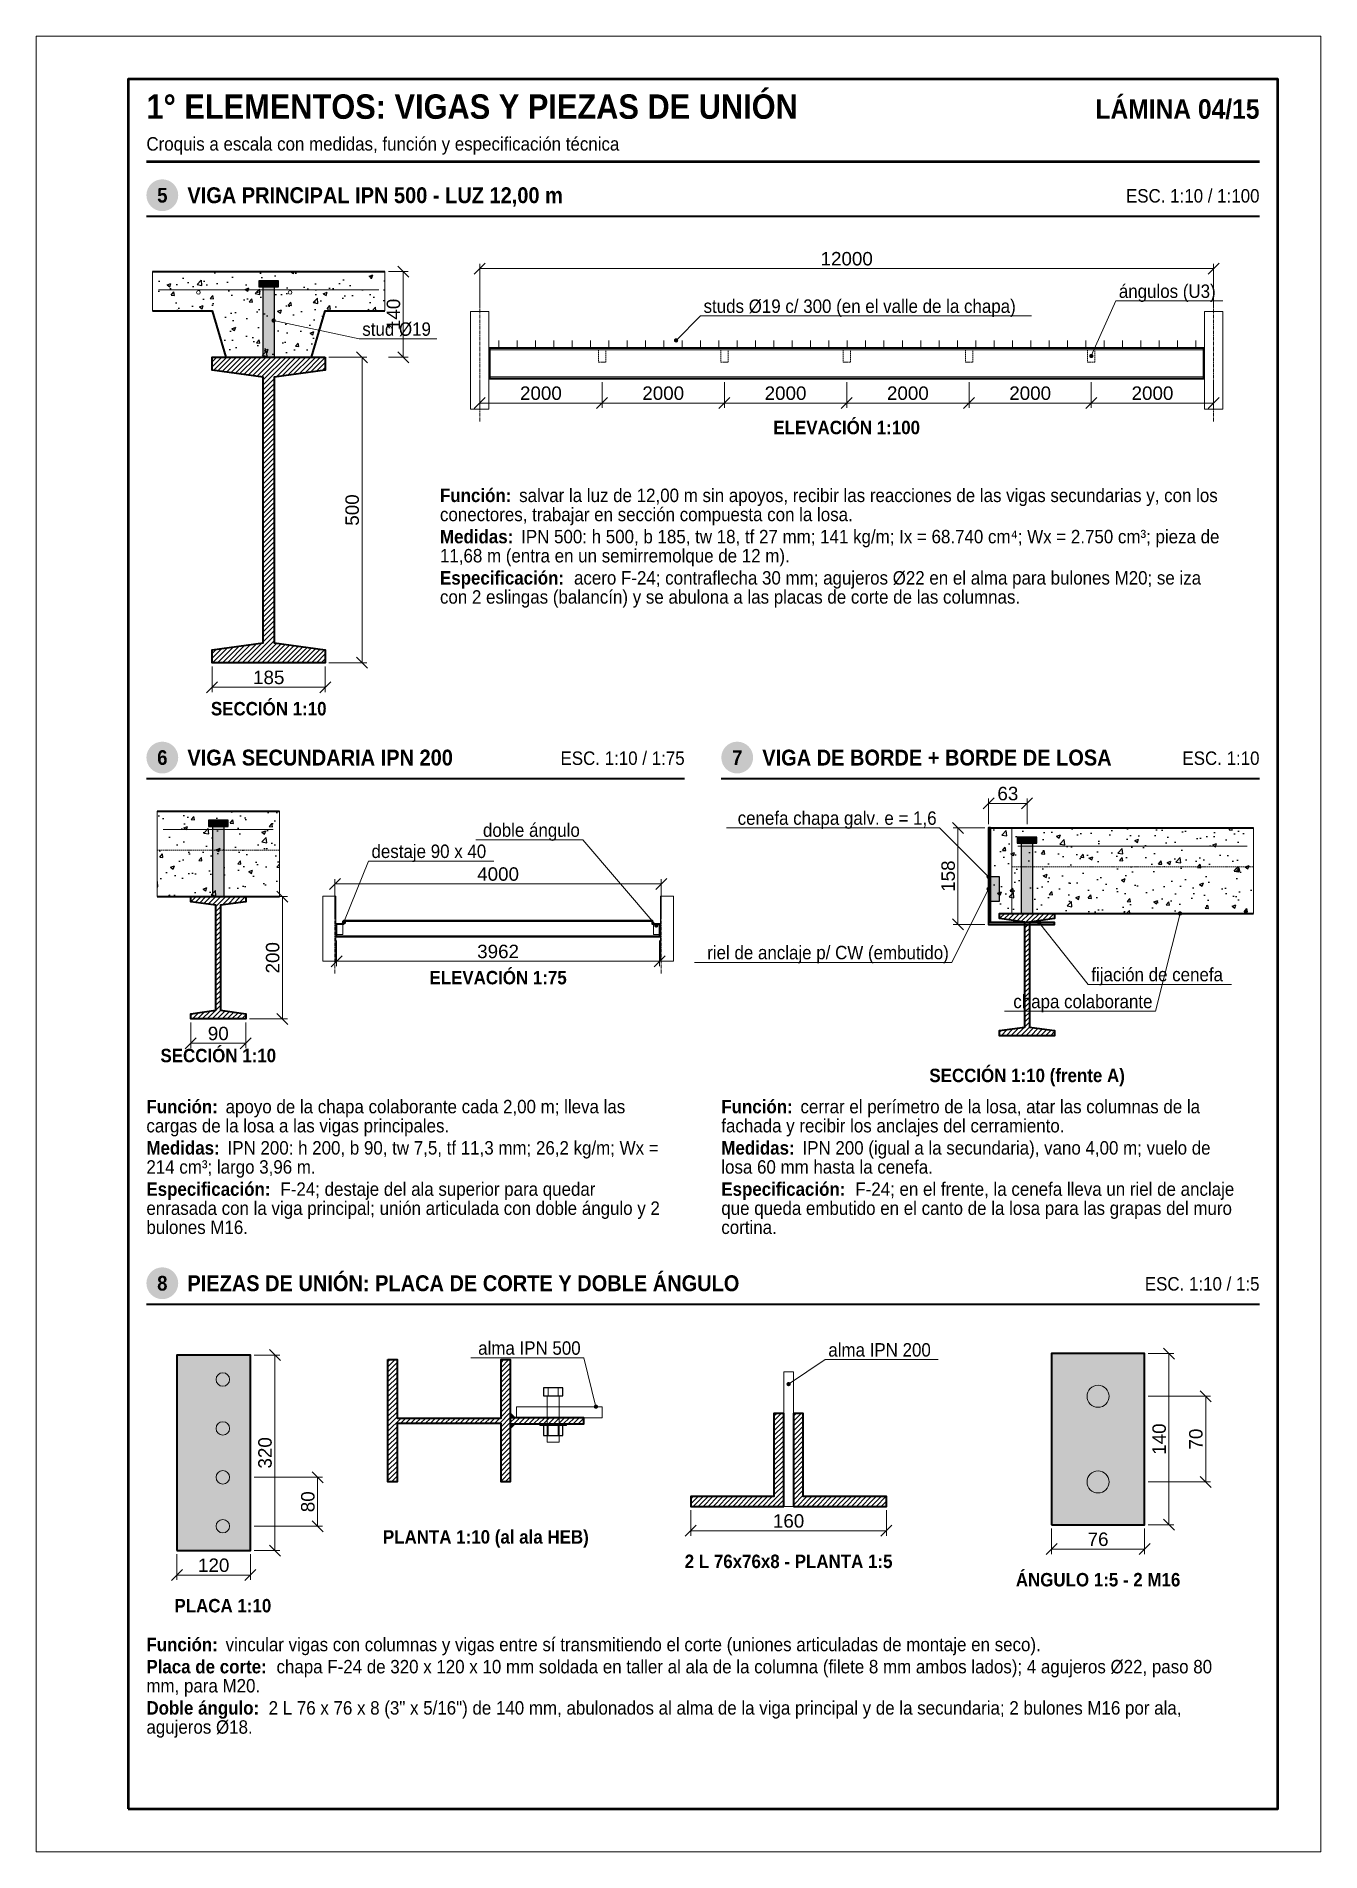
# Model space of a CAD drawing. Header units: millimetres. Extents: x 0 to 210, y 0 to 297.
import ezdxf
from ezdxf.enums import TextEntityAlignment as Align

# ---------------------------------------------------------------- set-up
doc = ezdxf.new("R2010")
doc.units = ezdxf.units.MM
doc.header["$LTSCALE"] = 0.35
doc.linetypes.add('CENTER2', pattern=[2.541, 1.587, -0.318, 0.318, -0.318])
doc.linetypes.add('DASHED2', pattern=[0.762, 0.635, -0.127])
for name, color, linetype in [('0-MARCO', 7, 'Continuous'), ('1-EJES', 1, 'CENTER2'), ('1-OCULTO', 8, 'DASHED2'), ('1-SECCION', 7, 'Continuous'), ('1-VISTA', 7, 'Continuous'), ('2-RAYADO', 8, 'Continuous'), ('3-COTAS', 7, 'Continuous'), ('3-REFS', 7, 'Continuous'), ('3-TEXTOS', 7, 'Continuous'), ('3-TITULOS', 7, 'Continuous')]:
    doc.layers.add(name, color=color, linetype=linetype)
doc.styles.add('ARIAL', font='arial.ttf')
doc.styles.add('ARIAL-NEGRITA', font='arialbd.ttf')
doc.dimstyles.new('A4', dxfattribs={"dimtxt": 2.2, "dimasz": 1.1, "dimexe": 0.8, "dimexo": 0.6, "dimgap": 0.5, "dimtad": 1, "dimdec": 0, "dimtxsty": 'ARIAL', "dimtsz": 0.9, "dimcen": 2.5, "dimclrd": 7, "dimclre": 7, "dimclrt": 7, "dimazin": 3, "dimtfac": 1, "dimtmove": 0, "dimatfit": 3, "dimlwd": 13, "dimlwe": 13, "dimarcsym": 0})

msp = doc.modelspace()

# ---------------------------------------------------------------- hatches: boundary and pattern name
at = {"layer": '2-RAYADO'}
h = msp.add_hatch(dxfattribs=at)
h.set_pattern_fill('AR-CONC', color=8, scale=0.035)
h.paths.add_polyline_path([(19, 258.5), (19, 252.1), (28.75, 252.1), (31, 244.5), (45, 244.5), (47.25, 252.1), (57, 252.1), (57, 258.5)])
at = {"layer": '2-RAYADO', "true_color": 0xd7d7d7}
h = msp.add_hatch(color=254, dxfattribs=at)
h.dxf.hatch_style = 1
h.paths.add_polyline_path([(36.4, 256), (39.6, 256), (39.6, 257), (36.4, 257)])
h = msp.add_hatch(color=254, dxfattribs=at)
h.dxf.hatch_style = 1
h.paths.add_polyline_path([(37.05, 244.5), (38.95, 244.5), (38.95, 256), (37.05, 256)])
at = {"layer": '2-RAYADO'}
h = msp.add_hatch(dxfattribs=at)
h.set_pattern_fill('ANSI31', color=8, scale=0.18)
h.paths.add_polyline_path([(47.25, 244.5), (47.25, 242.385), (38.9, 241.215), (38.9, 197.785), (47.25, 196.615), (47.25, 194.5), (28.75, 194.5), (28.75, 196.615), (37.1, 197.785), (37.1, 241.215), (28.75, 242.385), (28.75, 244.5)])
h = msp.add_hatch(dxfattribs=at)
h.set_pattern_fill('AR-CONC', color=8, scale=0.035)
h.paths.add_polyline_path([(19.75, 156.25), (39.75, 156.25), (39.75, 170.25), (19.75, 170.25)])
at = {"layer": '2-RAYADO', "true_color": 0xd7d7d7}
h = msp.add_hatch(color=254, dxfattribs=at)
h.dxf.hatch_style = 1
h.paths.add_polyline_path([(28.15, 167.75), (31.35, 167.75), (31.35, 168.75), (28.15, 168.75)])
h = msp.add_hatch(color=254, dxfattribs=at)
h.dxf.hatch_style = 1
h.paths.add_polyline_path([(28.8, 156.25), (30.7, 156.25), (30.7, 167.75), (28.8, 167.75)])
at = {"layer": '2-RAYADO'}
h = msp.add_hatch(dxfattribs=at)
h.set_pattern_fill('AR-CONC', color=8, scale=0.035)
h.paths.add_polyline_path([(159.5, 153.5), (156, 153.5), (156, 167.5), (159.5, 167.5)])
h = msp.add_hatch(dxfattribs=at)
h.set_pattern_fill('AR-CONC', color=8, scale=0.035)
h.paths.add_polyline_path([(159.5, 153.5), (199, 153.5), (199, 167.5), (159.5, 167.5)])
at = {"layer": '2-RAYADO', "true_color": 0xd7d7d7}
h = msp.add_hatch(color=254, dxfattribs=at)
h.dxf.hatch_style = 1
h.paths.add_polyline_path([(160.4, 165), (163.6, 165), (163.6, 166), (160.4, 166)])
h = msp.add_hatch(color=254, dxfattribs=at)
h.dxf.hatch_style = 1
h.paths.add_polyline_path([(161.05, 153.5), (162.95, 153.5), (162.95, 165), (161.05, 165)])
h = msp.add_hatch(color=254, dxfattribs=at)
h.dxf.hatch_style = 1
h.paths.add_polyline_path([(155.7, 155.5), (157.5, 155.5), (157.5, 159.5), (155.7, 159.5)])
at = {"layer": '2-RAYADO'}
h = msp.add_hatch(dxfattribs=at)
h.set_pattern_fill('ANSI31', color=8, scale=0.18)
h.paths.add_polyline_path([(34.25, 156.25), (34.25, 155.409), (30.125, 154.831), (30.125, 137.669), (34.25, 137.091), (34.25, 136.25), (25.25, 136.25), (25.25, 137.091), (29.375, 137.669), (29.375, 154.831), (25.25, 155.409), (25.25, 156.25)])
h = msp.add_hatch(dxfattribs=at)
h.set_pattern_fill('ANSI31', color=8, scale=0.18)
h.paths.add_polyline_path([(166.5, 153.5), (166.5, 152.659), (162.375, 152.081), (162.375, 134.919), (166.5, 134.341), (166.5, 133.5), (157.5, 133.5), (157.5, 134.341), (161.625, 134.919), (161.625, 152.081), (157.5, 152.659), (157.5, 153.5)])
at = {"layer": '2-RAYADO', "true_color": 0xd7d7d7}
h = msp.add_hatch(color=254, dxfattribs=at)
h.dxf.hatch_style = 1
h.paths.add_polyline_path([(23, 49.25), (35, 49.25), (35, 81.25), (23, 81.25)])
at = {"layer": '2-RAYADO'}
h = msp.add_hatch(dxfattribs=at)
h.set_pattern_fill('ANSI31', color=8, scale=0.18)
h.paths.add_polyline_path([(57.5, 80.5), (59, 80.5), (59, 70.95), (76, 70.95), (76, 80.5), (77.5, 80.5), (77.5, 60.5), (76, 60.5), (76, 70.05), (59, 70.05), (59, 60.5), (57.5, 60.5)])
at = {"layer": '2-RAYADO', "true_color": 0xd7d7d7}
h = msp.add_hatch(color=254, dxfattribs=at)
h.dxf.hatch_style = 1
h.paths.add_polyline_path([(166, 53.5), (181.2, 53.5), (181.2, 81.5), (166, 81.5)])
at = {"layer": '2-RAYADO', "true_color": 0x3c3c3c}
h = msp.add_hatch(color=250, dxfattribs=at)
h.dxf.hatch_style = 1
h.paths.add_polyline_path([(77.5, 71), (78.3, 71), (77.5, 71.8)])
at = {"layer": '2-RAYADO'}
h = msp.add_hatch(dxfattribs=at)
h.set_pattern_fill('ANSI31', color=8, scale=0.18)
h.paths.add_polyline_path([(122.2, 56.5), (122.2, 71.7), (120.6, 71.7), (120.6, 58.1), (107, 58.1), (107, 56.5)])
h = msp.add_hatch(dxfattribs=at)
h.set_pattern_fill('ANSI31', color=8, scale=0.18)
h.paths.add_polyline_path([(123.8, 56.5), (139, 56.5), (139, 58.1), (125.4, 58.1), (125.4, 71.7), (123.8, 71.7)])
h = msp.add_hatch(dxfattribs=at)
h.set_pattern_fill('ANSI31', color=8, scale=0.18)
h.paths.add_polyline_path([(77.5, 70), (89.5, 70), (89.5, 71), (77.5, 71)])
at = {"layer": '2-RAYADO', "true_color": 0x3c3c3c}
h = msp.add_hatch(color=250, dxfattribs=at)
h.dxf.hatch_style = 1
h.paths.add_polyline_path([(77.5, 70), (78.3, 70), (77.5, 69.2)])
at = {"layer": '3-REFS'}
h = msp.add_hatch(color=7, dxfattribs=at)
h.dxf.hatch_style = 1
edge = h.paths.add_edge_path()
edge.add_arc((38.8, 250.5), 0.35, 0, 360)
h = msp.add_hatch(color=7, dxfattribs=at)
h.dxf.hatch_style = 1
edge = h.paths.add_edge_path()
edge.add_arc((104.6, 247.25), 0.35, 0, 360)
h = msp.add_hatch(color=7, dxfattribs=at)
h.dxf.hatch_style = 1
edge = h.paths.add_edge_path()
edge.add_arc((172.5, 244.7), 0.35, 0, 360)
h = msp.add_hatch(color=7, dxfattribs=at)
h.dxf.hatch_style = 1
edge = h.paths.add_edge_path()
edge.add_arc((155.7, 159.5), 0.35, 0, 360)
h = msp.add_hatch(color=7, dxfattribs=at)
h.dxf.hatch_style = 1
edge = h.paths.add_edge_path()
edge.add_arc((155.7, 157.5), 0.35, 0, 360)
h = msp.add_hatch(color=7, dxfattribs=at)
h.dxf.hatch_style = 1
edge = h.paths.add_edge_path()
edge.add_arc((50.3, 152.067), 0.35, 0, 360)
h = msp.add_hatch(color=7, dxfattribs=at)
h.dxf.hatch_style = 1
edge = h.paths.add_edge_path()
edge.add_arc((101.367, 151.533), 0.35, 0, 360)
h = msp.add_hatch(color=7, dxfattribs=at)
h.dxf.hatch_style = 1
edge = h.paths.add_edge_path()
edge.add_arc((164, 151.9), 0.35, 0, 360)
h = msp.add_hatch(color=7, dxfattribs=at)
h.dxf.hatch_style = 1
edge = h.paths.add_edge_path()
edge.add_arc((187, 153.5), 0.35, 0, 360)
h = msp.add_hatch(color=7, dxfattribs=at)
h.dxf.hatch_style = 1
edge = h.paths.add_edge_path()
edge.add_arc((123, 76.5), 0.35, 0, 360)
h = msp.add_hatch(color=7, dxfattribs=at)
h.dxf.hatch_style = 1
edge = h.paths.add_edge_path()
edge.add_arc((91.5, 72.8), 0.35, 0, 360)
at = {"layer": '3-TITULOS'}
h = msp.add_hatch(color=7, dxfattribs=at)
h.dxf.hatch_style = 1
edge = h.paths.add_edge_path()
edge.add_arc((20.6, 271), 2.6, 0, 360)
h = msp.add_hatch(color=7, dxfattribs=at)
h.dxf.hatch_style = 1
edge = h.paths.add_edge_path()
edge.add_arc((20.6, 179), 2.6, 0, 360)
h = msp.add_hatch(color=7, dxfattribs=at)
h.dxf.hatch_style = 1
edge = h.paths.add_edge_path()
edge.add_arc((114.6, 179), 2.6, 0, 360)
h = msp.add_hatch(color=7, dxfattribs=at)
h.dxf.hatch_style = 1
edge = h.paths.add_edge_path()
edge.add_arc((20.6, 93), 2.6, 0, 360)

# ---------------------------------------------------------------- linework, layer by layer
at = {"layer": '0-MARCO', "color": 9, "lineweight": 0}
msp.add_lwpolyline([(0, 0), (210, 0), (210, 297), (0, 297)], close=True, dxfattribs=at)
at = {"layer": '0-MARCO', "lineweight": 50}
msp.add_lwpolyline([(15, 7), (203, 7), (203, 290), (15, 290)], close=True, dxfattribs=at)
at = {"layer": '1-EJES', "lineweight": 13}
for points in [[(72.5, 234), (72.5, 254)], [(192.5, 234), (192.5, 254)], [(48.833, 143.667), (48.833, 158.333)], [(102.167, 143.667), (102.167, 158.333)]]:
    msp.add_lwpolyline(points, dxfattribs=at)
at = {"layer": '1-OCULTO', "lineweight": 9}
for points in [[(91.9, 243.7), (93.1, 243.7), (93.1, 245.7), (91.9, 245.7)], [(111.9, 243.7), (113.1, 243.7), (113.1, 245.7), (111.9, 245.7)], [(131.9, 243.7), (133.1, 243.7), (133.1, 245.7), (131.9, 245.7)], [(151.9, 243.7), (153.1, 243.7), (153.1, 245.7), (151.9, 245.7)], [(171.9, 243.7), (173.1, 243.7), (173.1, 245.7), (171.9, 245.7)]]:
    msp.add_lwpolyline(points, close=True, dxfattribs=at)
msp.add_lwpolyline([(159.5, 153.5), (159.5, 167.5)], dxfattribs=at)
at = {"layer": '1-OCULTO', "lineweight": 13}
for points in [[(19.75, 163.85), (39.75, 163.85)], [(159.5, 161.1), (199, 161.1)]]:
    msp.add_lwpolyline(points, dxfattribs=at)
at = {"layer": '1-SECCION', "lineweight": 35}
for points in [[(19, 258.5), (57, 258.5)], [(19, 252.1), (28.75, 252.1), (31, 244.5), (45, 244.5), (47.25, 252.1), (57, 252.1)], [(19.75, 170.25), (39.75, 170.25)], [(156, 167.5), (159.5, 167.5)], [(159.5, 167.5), (199, 167.5)], [(19.75, 156.25), (39.75, 156.25)], [(159.5, 153.5), (199, 153.5)]]:
    msp.add_lwpolyline(points, dxfattribs=at)
for points in [[(47.25, 244.5), (47.25, 242.385), (38.9, 241.215), (38.9, 197.785), (47.25, 196.615), (47.25, 194.5), (28.75, 194.5), (28.75, 196.615), (37.1, 197.785), (37.1, 241.215), (28.75, 242.385), (28.75, 244.5)], [(74.1, 241), (190.9, 241), (190.9, 246), (74.1, 246)], [(156, 167.5), (155.7, 167.5), (155.7, 151.7), (166.5, 151.7), (166.5, 152), (156, 152)], [(34.25, 156.25), (34.25, 155.409), (30.125, 154.831), (30.125, 137.669), (34.25, 137.091), (34.25, 136.25), (25.25, 136.25), (25.25, 137.091), (29.375, 137.669), (29.375, 154.831), (25.25, 155.409), (25.25, 156.25)], [(49.087, 149.667), (49.087, 151.8), (50.3, 151.8), (50.3, 152.333), (100.7, 152.333), (100.7, 151.8), (101.913, 151.8), (101.913, 149.667)], [(166.5, 153.5), (166.5, 152.659), (162.375, 152.081), (162.375, 134.919), (166.5, 134.341), (166.5, 133.5), (157.5, 133.5), (157.5, 134.341), (161.625, 134.919), (161.625, 152.081), (157.5, 152.659), (157.5, 153.5)], [(23, 49.25), (35, 49.25), (35, 81.25), (23, 81.25)], [(57.5, 80.5), (59, 80.5), (59, 70.95), (76, 70.95), (76, 80.5), (77.5, 80.5), (77.5, 60.5), (76, 60.5), (76, 70.05), (59, 70.05), (59, 60.5), (57.5, 60.5)], [(166, 53.5), (181.2, 53.5), (181.2, 81.5), (166, 81.5)], [(122.2, 56.5), (122.2, 71.7), (120.6, 71.7), (120.6, 58.1), (107, 58.1), (107, 56.5)], [(123.8, 56.5), (139, 56.5), (139, 58.1), (125.4, 58.1), (125.4, 71.7), (123.8, 71.7)], [(77.5, 70), (89.5, 70), (89.5, 71), (77.5, 71)]]:
    msp.add_lwpolyline(points, close=True, dxfattribs=at)
at = {"layer": '1-SECCION', "lineweight": 25}
msp.add_lwpolyline([(155.7, 155.5), (157.5, 155.5), (157.5, 159.5), (155.7, 159.5)], close=True, dxfattribs=at)
at = {"layer": '1-SECCION', "lineweight": 13}
for points in [[(77.5, 71), (78.3, 71), (77.5, 71.8)], [(77.5, 70), (78.3, 70), (77.5, 69.2)]]:
    msp.add_lwpolyline(points, close=True, dxfattribs=at)
at = {"layer": '1-VISTA', "lineweight": 13}
for points in [[(19, 258.5), (19, 252.1)], [(57, 258.5), (57, 252.1)], [(75.6, 246), (75.6, 247.25)], [(78.6, 246), (78.6, 247.25)], [(81.6, 246), (81.6, 247.25)], [(84.6, 246), (84.6, 247.25)], [(87.6, 246), (87.6, 247.25)], [(90.6, 246), (90.6, 247.25)], [(93.6, 246), (93.6, 247.25)], [(96.6, 246), (96.6, 247.25)], [(99.6, 246), (99.6, 247.25)], [(102.6, 246), (102.6, 247.25)], [(105.6, 246), (105.6, 247.25)], [(108.6, 246), (108.6, 247.25)], [(111.6, 246), (111.6, 247.25)], [(114.6, 246), (114.6, 247.25)], [(117.6, 246), (117.6, 247.25)], [(120.6, 246), (120.6, 247.25)], [(123.6, 246), (123.6, 247.25)], [(126.6, 246), (126.6, 247.25)], [(129.6, 246), (129.6, 247.25)], [(132.6, 246), (132.6, 247.25)], [(135.6, 246), (135.6, 247.25)], [(138.6, 246), (138.6, 247.25)], [(141.6, 246), (141.6, 247.25)], [(144.6, 246), (144.6, 247.25)], [(147.6, 246), (147.6, 247.25)], [(150.6, 246), (150.6, 247.25)], [(153.6, 246), (153.6, 247.25)], [(156.6, 246), (156.6, 247.25)], [(159.6, 246), (159.6, 247.25)], [(162.6, 246), (162.6, 247.25)], [(165.6, 246), (165.6, 247.25)], [(168.6, 246), (168.6, 247.25)], [(171.6, 246), (171.6, 247.25)], [(174.6, 246), (174.6, 247.25)], [(177.6, 246), (177.6, 247.25)], [(180.6, 246), (180.6, 247.25)], [(183.6, 246), (183.6, 247.25)], [(186.6, 246), (186.6, 247.25)], [(189.6, 246), (189.6, 247.25)], [(74.1, 245.73), (190.9, 245.73)], [(74.1, 241.27), (190.9, 241.27)], [(19.75, 156.25), (19.75, 170.25)], [(39.75, 156.25), (39.75, 170.25)], [(159.5, 153.5), (159.5, 167.5)], [(199, 153.5), (199, 167.5)], [(50.3, 152.183), (100.7, 152.183)], [(49.087, 149.817), (101.913, 149.817)], [(83.7, 75.9), (83.7, 74.6)], [(85.3, 75.9), (85.3, 74.6)], [(83.7, 69.7), (83.7, 68.1)], [(85.3, 69.7), (85.3, 68.1)], [(107, 56.5), (139, 56.5)]]:
    msp.add_lwpolyline(points, dxfattribs=at)
at = {"layer": '1-VISTA', "lineweight": 18}
for points in [[(20, 255.5), (56, 255.5)], [(20.75, 167.25), (38.75, 167.25)], [(160.5, 164.5), (198, 164.5)], [(83.5, 74.6), (83.5, 67), (85.5, 67), (85.5, 74.6)]]:
    msp.add_lwpolyline(points, dxfattribs=at)
at = {"layer": '1-VISTA', "lineweight": 25}
for points in [[(36.4, 256), (39.6, 256), (39.6, 257), (36.4, 257)], [(37.05, 244.5), (38.95, 244.5), (38.95, 256), (37.05, 256)], [(28.15, 167.75), (31.35, 167.75), (31.35, 168.75), (28.15, 168.75)], [(28.8, 156.25), (30.7, 156.25), (30.7, 167.75), (28.8, 167.75)], [(160.4, 165), (163.6, 165), (163.6, 166), (160.4, 166)], [(161.05, 153.5), (162.95, 153.5), (162.95, 165), (161.05, 165)], [(82.9, 75.9), (82.9, 74.6), (86.1, 74.6), (86.1, 75.9)], [(82.9, 69.7), (82.9, 68.1), (86.1, 68.1), (86.1, 69.7)]]:
    msp.add_lwpolyline(points, close=True, dxfattribs=at)
at = {"layer": '1-VISTA', "lineweight": 18}
for points in [[(71, 236), (74, 236), (74, 252), (71, 252)], [(191, 236), (194, 236), (194, 252), (191, 252)], [(49.1, 150.067), (50.1, 150.067), (50.1, 151.667), (49.1, 151.667)], [(100.9, 150.067), (101.9, 150.067), (101.9, 151.667), (100.9, 151.667)], [(78.5, 71), (92.5, 71), (92.5, 72.8), (78.5, 72.8)], [(82.3, 70), (82.3, 69.7), (86.7, 69.7), (86.7, 70)]]:
    msp.add_lwpolyline(points, close=True, dxfattribs=at)
at = {"layer": '1-VISTA', "lineweight": 13}
for points in [[(46.833, 145.667), (48.953, 145.667), (48.953, 156.333), (46.833, 156.333)], [(102.047, 145.667), (104.167, 145.667), (104.167, 156.333), (102.047, 156.333)], [(122.2, 56.5), (123.8, 56.5), (123.8, 78.5), (122.2, 78.5)]]:
    msp.add_lwpolyline(points, close=True, dxfattribs=at)
for centre in [(26.5, 255.1), (41.5, 255.1)]:
    msp.add_circle(centre, 0.3, dxfattribs=at)
at = {"layer": '1-VISTA', "lineweight": 18}
for centre, radius in [((30.5, 77.25), 1.1), ((173.6, 74.5), 1.8), ((30.5, 69.25), 1.1), ((30.5, 61.25), 1.1), ((173.6, 60.5), 1.8), ((30.5, 53.25), 1.1)]:
    msp.add_circle(centre, radius, dxfattribs=at)
at = {"layer": '3-REFS', "lineweight": 13}
for points in [[(172.5, 244.7), (176.5, 253.7)], [(176.5, 253.7), (193.977, 253.7)], [(38.8, 250.5), (52.8, 247.5)], [(104.6, 247.25), (108.6, 251.25)], [(108.6, 251.25), (162.714, 251.25)], [(52.8, 247.5), (65.479, 247.5)], [(147.7, 167.5), (112.859, 167.5)], [(155.7, 159.5), (147.7, 167.5)], [(89.367, 165.533), (71.883, 165.533)], [(101.367, 151.533), (89.367, 165.533)], [(50.3, 152.067), (54.3, 162.067)], [(54.3, 162.067), (74.82, 162.067)], [(155.7, 157.5), (149.7, 145.5)], [(164, 151.9), (172, 141.9)], [(187, 153.5), (183, 137.5)], [(149.7, 145.5), (107.592, 145.5)], [(172, 141.9), (195.4, 141.9)], [(183, 137.5), (158.319, 137.5)], [(89.5, 80.8), (71.064, 80.8)], [(91.5, 72.8), (89.5, 80.8)], [(123, 76.5), (129, 80.5)], [(129, 80.5), (147.436, 80.5)]]:
    msp.add_lwpolyline(points, dxfattribs=at)
at = {"layer": '3-TITULOS', "lineweight": 50}
msp.add_lwpolyline([(18, 276.5), (200, 276.5)], dxfattribs=at)
at = {"layer": '3-TITULOS', "lineweight": 35}
for points in [[(18, 267.6), (200, 267.6)], [(18, 175.6), (106, 175.6)], [(112, 175.6), (200, 175.6)], [(18, 89.6), (200, 89.6)]]:
    msp.add_lwpolyline(points, dxfattribs=at)

# ---------------------------------------------------------------- texts
at = {"layer": '3-TEXTOS', "width": 0.9}
for s, style, p in [('ángulos (U3)', 'ARIAL', (177, 254.2)), ('studs Ø19 c/ 300 (en el valle de la chapa)', 'ARIAL', (109.1, 251.75)), ('stud Ø19', 'ARIAL', (53.3, 248)), ('Función:', 'ARIAL-NEGRITA', (66, 220.8)), ('salvar la luz de 12,00 m sin apoyos, recibir las reacciones de las vigas secundarias y, con los', 'ARIAL', (78.948, 220.8)), ('conectores, trabajar en sección compuesta con la losa.', 'ARIAL', (66, 217.676)), ('Medidas:', 'ARIAL-NEGRITA', (66, 214.052)), ('IPN 500: h 500, b 185, tw 18, tf 27 mm; 141 kg/m; Ix = 68.740 cm⁴; Wx = 2.750 cm³; pieza de', 'ARIAL', (79.273, 214.052)), ('11,68 m (entra en un semirremolque de 12 m).', 'ARIAL', (66, 210.928)), ('Especificación:', 'ARIAL-NEGRITA', (66, 207.304)), ('acero F-24; contraflecha 30 mm; agujeros Ø22 en el alma para bulones M20; se iza', 'ARIAL', (87.912, 207.304)), ('con 2 eslingas (balancín) y se abulona a las placas de corte de las columnas.', 'ARIAL', (66, 204.18)), ('destaje 90 x 40', 'ARIAL', (54.8, 162.567)), ('fijación de cenefa', 'ARIAL', (172.5, 142.4)), ('Función:', 'ARIAL-NEGRITA', (18, 120.8)), ('apoyo de la chapa colaborante cada 2,00 m; lleva las', 'ARIAL', (30.948, 120.8)), ('Función:', 'ARIAL-NEGRITA', (112, 120.8)), ('cerrar el perímetro de la losa, atar las columnas de la', 'ARIAL', (124.948, 120.8)), ('cargas de la losa a las vigas principales.', 'ARIAL', (18, 117.676)), ('fachada y recibir los anclajes del cerramiento.', 'ARIAL', (112, 117.676)), ('Medidas:', 'ARIAL-NEGRITA', (18, 114.052)), ('IPN 200: h 200, b 90, tw 7,5, tf 11,3 mm; 26,2 kg/m; Wx =', 'ARIAL', (31.273, 114.052)), ('Medidas:', 'ARIAL-NEGRITA', (112, 114.052)), ('IPN 200 (igual a la secundaria), vano 4,00 m; vuelo de', 'ARIAL', (125.273, 114.052)), ('214 cm³; largo 3,96 m.', 'ARIAL', (18, 110.928)), ('losa 60 mm hasta la cenefa.', 'ARIAL', (112, 110.928)), ('Especificación:', 'ARIAL-NEGRITA', (18, 107.304)), ('F-24; destaje del ala superior para quedar', 'ARIAL', (39.912, 107.304)), ('Especificación:', 'ARIAL-NEGRITA', (112, 107.304)), ('F-24; en el frente, la cenefa lleva un riel de anclaje', 'ARIAL', (133.912, 107.304)), ('enrasada con la viga principal; unión articulada con doble ángulo y 2', 'ARIAL', (18, 104.18)), ('que queda embutido en el canto de la losa para las grapas del muro', 'ARIAL', (112, 104.18)), ('bulones M16.', 'ARIAL', (18, 101.056)), ('cortina.', 'ARIAL', (112, 101.056)), ('alma IPN 200', 'ARIAL', (129.5, 81)), ('Función:', 'ARIAL-NEGRITA', (18, 32.8)), ('vincular vigas con columnas y vigas entre sí transmitiendo el corte (uniones articuladas de montaje en seco).', 'ARIAL', (30.948, 32.8)), ('Placa de corte:', 'ARIAL-NEGRITA', (18, 29.176)), ('chapa F-24 de 320 x 120 x 10 mm soldada en taller al ala de la columna (filete 8 mm ambos lados); 4 agujeros Ø22, paso 80', 'ARIAL', (39.274, 29.176)), ('mm, para M20.', 'ARIAL', (18, 26.052)), ('Doble ángulo:', 'ARIAL-NEGRITA', (18, 22.428)), ('2 L 76 x 76 x 8 (3" x 5/16") de 140 mm, abulonados al alma de la viga principal y de la secundaria; 2 bulones M16 por ala,', 'ARIAL', (37.984, 22.428)), ('agujeros Ø18.', 'ARIAL', (18, 19.304))]:
    msp.add_text(s, height=2.2, dxfattribs=dict(at, style=style)).set_placement(p)
at = {"layer": '3-TEXTOS', "style": 'ARIAL-NEGRITA', "width": 0.9}
for s, p in [('ELEVACIÓN 1:100', (132.5, 233)), ('SECCIÓN 1:10', (38, 187)), ('ELEVACIÓN 1:75', (75.5, 143)), ('SECCIÓN 1:10', (29.75, 130.25)), ('SECCIÓN 1:10 (frente A)', (162, 127)), ('PLANTA 1:10 (al ala HEB)', (73.5, 51.5)), ('2 L 76x76x8 - PLANTA 1:5', (123, 47.5)), ('ÁNGULO 1:5 - 2 M16', (173.6, 44.5)), ('PLACA 1:10', (30.5, 40.25))]:
    msp.add_text(s, height=2.2, dxfattribs=at).set_placement(p, align=Align.MIDDLE_CENTER)
at = {"layer": '3-TEXTOS', "style": 'ARIAL', "width": 0.9}
for s, p in [('cenefa chapa galv. e = 1,6', (147.2, 168)), ('doble ángulo', (88.867, 166.033)), ('riel de anclaje p/ CW (embutido)', (149.2, 146)), ('chapa colaborante', (182.5, 138)), ('alma IPN 500', (89, 81.3))]:
    msp.add_text(s, height=2.2, dxfattribs=at).set_placement(p, align=Align.RIGHT)
at = {"layer": '3-TITULOS', "width": 0.9}
for s, height, style, p in [('1° ELEMENTOS: VIGAS Y PIEZAS DE UNIÓN', 4, 'ARIAL-NEGRITA', (18, 283.5)), ('Croquis a escala con medidas, función y especificación técnica', 2.2, 'ARIAL', (18, 278.3))]:
    msp.add_text(s, height=height, dxfattribs=dict(at, style=style)).set_placement(p)
at = {"layer": '3-TITULOS', "style": 'ARIAL-NEGRITA', "width": 0.9}
msp.add_text('LÁMINA 04/15', height=3.2, dxfattribs=at).set_placement((200, 283.5), align=Align.RIGHT)
at = {"layer": '3-TITULOS', "color": 7, "true_color": 0xffffff, "style": 'ARIAL-NEGRITA', "width": 0.9}
for s, p in [('5', (20.6, 271)), ('6', (20.6, 179)), ('7', (114.6, 179)), ('8', (20.6, 93))]:
    msp.add_text(s, height=2.4, dxfattribs=at).set_placement(p, align=Align.MIDDLE_CENTER)
at = {"layer": '3-TITULOS', "style": 'ARIAL-NEGRITA', "width": 0.9}
for s, p in [('VIGA PRINCIPAL IPN 500 - LUZ 12,00 m', (24.7, 271)), ('VIGA SECUNDARIA IPN 200', (24.7, 179)), ('VIGA DE BORDE + BORDE DE LOSA', (118.7, 179)), ('PIEZAS DE UNIÓN: PLACA DE CORTE Y DOBLE ÁNGULO', (24.7, 93))]:
    msp.add_text(s, height=2.6, dxfattribs=at).set_placement(p, align=Align.MIDDLE_LEFT)
at = {"layer": '3-TITULOS', "style": 'ARIAL', "width": 0.9}
for s, p in [('ESC. 1:10 / 1:100', (200, 270.9)), ('ESC. 1:10 / 1:75', (106, 178.9)), ('ESC. 1:10', (200, 178.9)), ('ESC. 1:10 / 1:5', (200, 92.9))]:
    msp.add_text(s, height=2.2, dxfattribs=at).set_placement(p, align=Align.MIDDLE_RIGHT)

# ---------------------------------------------------------------- dimensions: what is measured, and where the dimension line sits
at = {"layer": '3-COTAS'}
for base, p1, p2, override in [((72.5, 259), (72.5, 252), (192.5, 252), {"dimlfac": 100}), ((72.5, 237), (72.5, 241), (92.5, 241), {"dimlfac": 100}), ((92.5, 237), (92.5, 241), (112.5, 241), {"dimlfac": 100}), ((112.5, 237), (112.5, 241), (132.5, 241), {"dimlfac": 100}), ((132.5, 237), (132.5, 241), (152.5, 241), {"dimlfac": 100}), ((152.5, 237), (152.5, 241), (172.5, 241), {"dimlfac": 100}), ((172.5, 237), (172.5, 241), (192.5, 241), {"dimlfac": 100}), ((28.75, 190.5), (28.75, 194.5), (47.25, 194.5), {"dimlfac": 10}), ((155.7, 171.5), (155.7, 167.5), (162, 167.5), {"dimlfac": 10}), ((48.833, 158.333), (48.833, 152.333), (102.167, 152.333), {"dimlfac": 75}), ((49.087, 145.667), (49.087, 149.667), (101.913, 149.667), {"dimlfac": 75}), ((25.25, 132.25), (25.25, 136.25), (34.25, 136.25), {"dimlfac": 10}), ((107, 52.5), (107, 56.5), (139, 56.5), {"dimlfac": 5}), ((166, 49.5), (166, 53.5), (181.2, 53.5), {"dimlfac": 5}), ((23, 45.25), (23, 49.25), (35, 49.25), {"dimlfac": 10})]:
    msp.add_linear_dim(base=base, p1=p1, p2=p2, dimstyle='A4', override=override, dxfattribs=at).render()
for base, p1, p2, override in [((60, 244.5), (57, 244.5), (57, 258.5), {"dimlfac": 10}), ((53.25, 194.5), (47.25, 194.5), (47.25, 244.5), {"dimlfac": 10}), ((150.7, 151.7), (155.7, 151.7), (155.7, 167.5), {"dimlfac": 10}), ((40.25, 136.25), (34.25, 136.25), (34.25, 156.25), {"dimlfac": 10}), ((39, 49.25), (35, 49.25), (35, 81.25), {"dimlfac": 10}), ((185.2, 53.5), (181.2, 53.5), (181.2, 81.5), {"dimlfac": 5}), ((191.2, 60.5), (181.2, 60.5), (181.2, 74.5), {"dimlfac": 5}), ((46, 53.25), (35, 53.25), (35, 61.25), {"dimlfac": 10})]:
    msp.add_linear_dim(base=base, p1=p1, p2=p2, angle=90, dimstyle='A4', override=override, dxfattribs=at).render()

doc.saveas('drawing.dxf')
